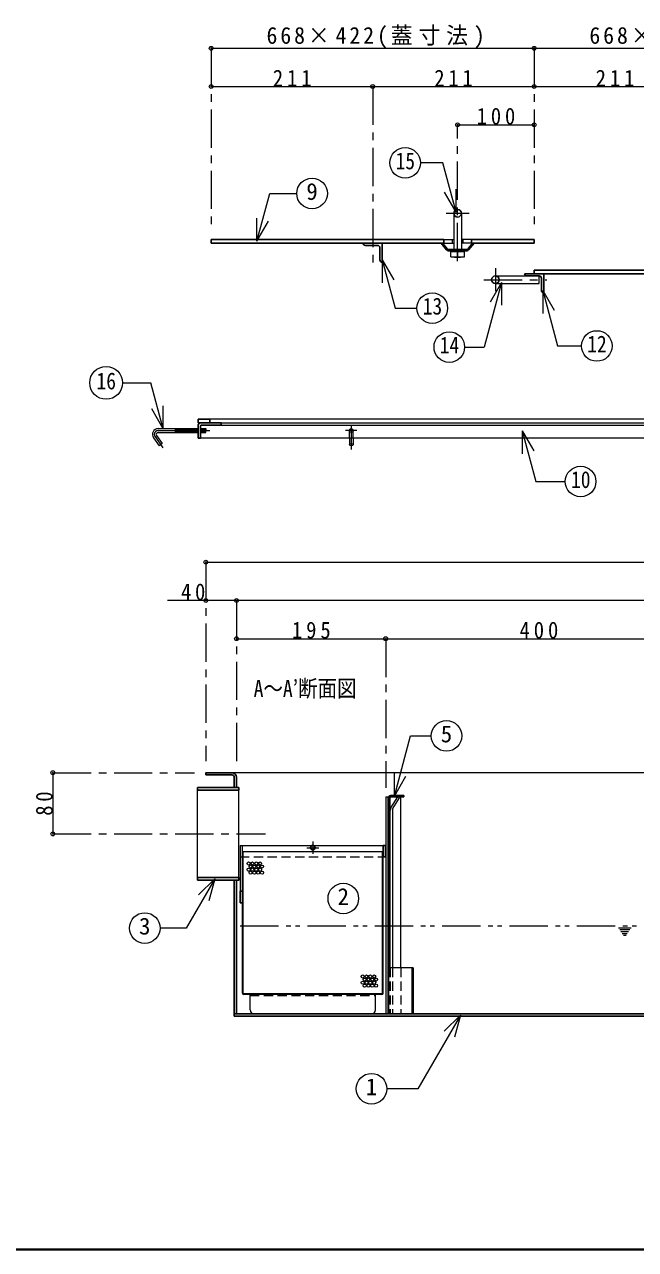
# Model space of a CAD drawing. Units: millimetres at full size, sheet at 1:10. Extents: x -2125 to 1925, y -1405 to 1405.
# Drawn here: x -1210 to -411, y -1405 to 196 of the extents above; entities that cross this region are included whole.
import ezdxf
from ezdxf.enums import TextEntityAlignment as Align

# ---------------------------------------------------------------- set-up
doc = ezdxf.new("R2010")
doc.units = ezdxf.units.MM
doc.header["$LTSCALE"] = 10
doc.header["$PDMODE"] = 32
doc.header["$PDSIZE"] = 5
for name, pattern in [('CHAIN1', [8, 5, -1, 1, -1]), ('DASHED1', [1.8, 1.2, -0.6]), ('DOUBLE_CHAIN1', [8.8, 5, -1, 0.6, -0.6, 0.6, -1])]:
    doc.linetypes.add(name, pattern=pattern)
doc.layers.add('0-A', color=4, linetype='Continuous', lineweight=9)
doc.styles.add('ＭＳ ゴシック', font='')
doc.styles.get('ＭＳ ゴシック').set_extended_font_data('MS Gothic')

msp = doc.modelspace()

# ---------------------------------------------------------------- linework, layer by layer
at = {"layer": '0-A', "linetype": 'CHAIN1'}
for p, q in [((-965.8, 164.52), (-965.8, -75.48)), ((-543.8, 164.52), (-543.8, -75.48)), ((-754.8, 114.52), (-754.8, -119.98)), ((-643.8, -113.48), (-643.8, 64.52)), ((-658.8, -50.98), (-628.8, -50.98)), ((-594.3, -122.98), (-594.3, -152.98)), ((-609.3, -137.98), (-527.3, -137.98)), ((-1035.19, -334.98), (-967.69, -334.98)), ((-775.3, -334.98), (-790.3, -334.98)), ((-782.8, -327.48), (-782.8, -359.91)), ((-1039.29, -342.85), (-1028.98, -357.57)), ((-972.8, -506.98), (-972.8, -766.98)), ((-932.8, -556.98), (-932.8, -766.98)), ((-737.8, -606.98), (-737.8, -801.98)), ((-1172.8, -781.98), (-987.8, -781.98)), ((-1172.8, -861.98), (-894.8, -861.98)), ((-841.05, -879.98), (-825.05, -879.98)), ((-833.05, -871.98), (-833.05, -887.98))]:
    msp.add_line(p, q, dxfattribs=at)
at = {"layer": '0-A'}
for p, q in [((-965.8, 164.52), (-543.8, 164.52)), ((-543.8, 164.52), (-121.8, 164.52)), ((-965.8, 114.52), (-754.8, 114.52)), ((-754.8, 114.52), (-543.8, 114.52)), ((-543.8, 114.52), (-332.8, 114.52)), ((-643.8, 64.52), (-543.8, 64.52)), ((302.2, -319.98), (-967.8, -319.98)), ((-1012.69, -337.48), (-1012.69, -332.48)), ((-1011.82, -332.48), (-1012.23, -337.48)), ((-1010.82, -332.48), (-1011.23, -337.48)), ((-1009.82, -332.48), (-1010.23, -337.48)), ((-1008.81, -332.48), (-1009.22, -337.48)), ((-1007.81, -332.48), (-1008.22, -337.48)), ((-1006.81, -332.48), (-1007.22, -337.48)), ((-1005.8, -332.48), (-1006.21, -337.48)), ((-1004.8, -332.48), (-1005.21, -337.48)), ((-1003.8, -332.48), (-1004.21, -337.48)), ((-1002.79, -332.48), (-1003.2, -337.48)), ((-1001.79, -332.48), (-1002.2, -337.48)), ((-1000.79, -332.48), (-1001.2, -337.48)), ((-999.78, -332.48), (-1000.19, -337.48)), ((-998.78, -332.48), (-999.19, -337.48)), ((-997.78, -332.48), (-998.19, -337.48)), ((-996.77, -332.48), (-997.18, -337.48)), ((-995.77, -332.48), (-996.18, -337.48)), ((-994.77, -332.48), (-995.18, -337.48)), ((-993.76, -332.48), (-994.17, -337.48)), ((-992.76, -332.48), (-993.17, -337.48)), ((-991.76, -332.48), (-992.17, -337.48)), ((-990.75, -332.48), (-991.16, -337.48)), ((-989.75, -332.48), (-990.16, -337.48)), ((-988.75, -332.48), (-989.16, -337.48)), ((-987.74, -332.48), (-988.15, -337.48)), ((-986.74, -332.48), (-987.15, -337.48)), ((-985.74, -332.48), (-986.15, -337.48)), ((-984.73, -332.48), (-985.14, -337.48)), ((-983.73, -332.48), (-984.14, -337.48)), ((-982.8, -333.31), (-983.14, -337.48)), ((-979.72, -332.48), (-979.8, -333.44)), ((-978.71, -332.48), (-979.12, -337.48)), ((-977.71, -332.48), (-978.12, -337.48)), ((-976.71, -332.48), (-977.12, -337.48)), ((-975.7, -332.48), (-976.11, -337.48)), ((-974.7, -332.48), (-975.11, -337.48)), ((-973.7, -332.48), (-974.11, -337.48)), ((-972.69, -332.48), (-973.1, -337.48)), ((127.2, -344.98), (-979.8, -344.98)), ((-785.3, -344.98), (-785.3, -353.48)), ((-780.3, -344.98), (-780.3, -353.48)), ((-972.8, -506.98), (307.2, -506.98)), ((-932.8, -556.98), (-1022.8, -556.98)), ((267.2, -556.98), (-932.8, -556.98)), ((-932.8, -606.98), (-737.8, -606.98)), ((-737.8, -606.98), (-337.8, -606.98)), ((-1172.8, -781.98), (-1172.8, -861.98)), ((273.2, -781.98), (-938.8, -781.98)), ((-734.8, -813.48), (-733.64, -813.48)), ((-717.8, -1036.98), (-717.8, -813.48)), ((-925.05, -876.98), (-741.05, -876.98)), ((-924.05, -884.98), (-742.05, -884.98))]:
    msp.add_line(p, q, dxfattribs=at)
at = {"layer": '0-A', "color": 7, "lineweight": 18}
for p, q in [((-906, -87.41), (-889.33, -25.2)), ((-889.33, -25.2), (-854, -25.2)), ((-645.88, -49.49), (-660.88, -23.5)), ((-645.88, -49.49), (-645.88, -19.49)), ((-906, -87.41), (-906, -57.41)), ((-906, -87.41), (-891, -61.43)), ((-648.8, -50.98), (-648.8, -98.48)), ((-638.8, -50.98), (-638.8, -98.48)), ((-661.8, -85.48), (-648.8, -85.48)), ((-661.8, -89.98), (-648.8, -89.98)), ((-650.8, -85.48), (-650.8, -89.98)), ((-625.8, -85.48), (-638.8, -85.48)), ((-625.8, -89.98), (-638.8, -89.98)), ((-636.8, -85.48), (-636.8, -89.98)), ((-742.33, -111.84), (-742.33, -141.84)), ((-742.33, -111.84), (-725.41, -175)), ((-742.33, -111.84), (-727.33, -137.82)), ((-652.8, -100.98), (-634.8, -100.98)), ((-652.8, -107.98), (-652.8, -100.98)), ((-652.8, -107.98), (-634.8, -107.98)), ((-652.8, -107.98), (-647.8, -108.48)), ((-648.8, -99.98), (-648.8, -100.58)), ((-647.8, -100.48), (-639.8, -100.48)), ((-647.8, -108.48), (-643.8, -107.98)), ((-639.8, -100.48), (-643.8, -100.98)), ((-643.8, -100.98), (-643.8, -107.98)), ((-643.8, -107.98), (-639.8, -108.48)), ((-634.8, -100.98), (-639.8, -100.48)), ((-638.8, -99.98), (-638.8, -100.58)), ((-634.8, -107.98), (-634.8, -100.98)), ((-586.4, -141.31), (-609.06, -225.87)), ((-586.4, -141.31), (-601.4, -167.29)), ((-594.3, -132.98), (-553.3, -132.98)), ((-586.4, -141.31), (-586.4, -171.31)), ((-532.54, -151.84), (-532.54, -181.84)), ((-532.54, -151.84), (-513.08, -224.46)), ((-532.54, -151.84), (-517.54, -177.82)), ((-725.41, -175), (-696.89, -175)), ((-634.61, -225.87), (-609.06, -225.87)), ((-513.08, -224.46), (-481.87, -224.46)), ((-1081.8, -272.7), (-1044.62, -272.7)), ((-1028.55, -332.67), (-1044.62, -272.7)), ((-1028.55, -332.67), (-1028.55, -302.67)), ((-1028.55, -332.67), (-1043.55, -306.69)), ((-1035.19, -332.48), (-982.8, -332.48)), ((-979.8, -332.48), (-972.69, -332.48)), ((-972.69, -337.48), (-972.69, -332.48)), ((-952.8, -324.98), (287.2, -324.98)), ((-952.8, -327.98), (287.2, -327.98)), ((-559.29, -335.5), (-544.29, -361.48)), ((-559.29, -335.5), (-559.29, -365.5)), ((-559.29, -335.5), (-541.58, -401.59)), ((-1041.33, -344.28), (-1033.89, -354.91)), ((-1037.24, -341.42), (-1029.8, -352.04)), ((-1035.19, -337.48), (-982.8, -337.48)), ((-1029.8, -352.04), (-1033.89, -354.91)), ((-979.8, -337.48), (-972.69, -337.48)), ((-541.58, -401.59), (-502.99, -401.59)), ((-726.27, -812.57), (-705.21, -733.96)), ((-705.21, -733.96), (-678.31, -733.96)), ((-726.27, -812.57), (-726.27, -782.57)), ((-726.27, -812.57), (-711.27, -786.59)), ((-983.8, -919.13), (-983.8, -804.83)), ((-929.8, -919.13), (-929.8, -804.83)), ((-737.8, -813.48), (-734.8, -813.48)), ((-737.8, -813.48), (-737.8, -1096.98)), ((-734.8, -813.48), (-734.8, -1096.98)), ((-730.88, -828.02), (-721.8, -813.49)), ((-731.8, -1036.98), (-731.8, -831.2)), ((-728.8, -830.34), (-728.8, -1036.98)), ((-928.05, -876.98), (-928.05, -936.98)), ((-928.05, -876.98), (-925.05, -876.98)), ((-925.05, -936.98), (-925.05, -876.98)), ((-925.05, -884.98), (-924.05, -884.98)), ((-924.05, -1069.98), (-924.05, -884.98)), ((-742.05, -884.98), (-741.05, -884.98)), ((-742.05, -1069.98), (-742.05, -884.98)), ((-741.05, -1069.98), (-741.05, -891.98)), ((-961.21, -920.55), (-998.45, -985.05)), ((-961.21, -920.55), (-982.42, -941.77)), ((-961.21, -920.55), (-968.97, -949.53)), ((-925.05, -1069.98), (-925.05, -951.98)), ((-998.45, -985.05), (-1032.67, -985.05)), ((-734.05, -1036.98), (-734.05, -1096.98)), ((-703.3, -1036.98), (-732.55, -1036.98)), ((-743.05, -1070.98), (-923.05, -1070.98)), ((-743.05, -1071.98), (-923.05, -1071.98)), ((-915.05, -1091.98), (-915.05, -1071.98)), ((-751.05, -1091.98), (-751.05, -1071.98)), ((-640.05, -1098.65), (-695.65, -1194.95)), ((-640.05, -1098.65), (-661.26, -1119.86)), ((-640.05, -1098.65), (-647.82, -1127.63)), ((-695.65, -1194.95), (-736.3, -1194.95))]:
    msp.add_line(p, q, dxfattribs=at)
at = {"layer": '0-A', "color": 5, "lineweight": 25}
for p, q in [((-965.8, -85.48), (-965.8, -89.98)), ((-965.8, -85.48), (-661.8, -85.48)), ((-965.8, -89.98), (-661.8, -89.98)), ((-764.3, -92.98), (-748.3, -92.98)), ((-745.3, -111.98), (-745.3, -95.98)), ((-742.3, -89.98), (-742.3, -114.98)), ((-658.2, -98.86), (-665.3, -89.98)), ((-657.03, -97.92), (-663.38, -89.98)), ((-661.8, -85.48), (-661.8, -89.98)), ((-630.57, -97.92), (-624.22, -89.98)), ((-629.4, -98.86), (-622.3, -89.98)), ((-625.8, -85.48), (-543.8, -85.48)), ((-543.8, -85.48), (-543.8, -89.98)), ((-631.74, -98.48), (-655.85, -98.48)), ((-655.85, -99.98), (-631.74, -99.98)), ((-543.8, -125.48), (-121.8, -125.48)), ((-543.8, -125.48), (-543.8, -129.98)), ((-556.3, -129.98), (-121.8, -129.98)), ((-553.3, -132.98), (-537.3, -132.98)), ((-534.3, -151.98), (-534.3, -135.98)), ((-531.3, -129.98), (-531.3, -154.98)), ((-982.8, -319.98), (-982.8, -324.98)), ((-967.8, -319.98), (-982.8, -319.98)), ((-967.8, -319.98), (-967.8, -324.98)), ((-982.8, -324.98), (-952.8, -324.98)), ((-982.8, -327.98), (-982.8, -344.98)), ((-979.8, -328.98), (-979.8, -344.98)), ((-978.8, -327.98), (-952.8, -327.98)), ((-952.8, -324.98), (-952.8, -327.98)), ((-979.8, -344.98), (-982.8, -344.98)), ((-938.8, -784.98), (-972.8, -784.98)), ((-935.8, -787.98), (-935.8, -801.48)), ((-932.8, -801.48), (-932.8, -787.98)), ((-983.8, -804.83), (-983.8, -801.48)), ((-983.8, -801.48), (-929.8, -801.48)), ((-983.8, -804.83), (-929.8, -804.83)), ((-929.8, -804.83), (-929.8, -801.48)), ((-734.05, -814.98), (-734.05, -1036.98)), ((-732.55, -814.98), (-732.55, -1036.98)), ((-714.05, -811.98), (-731.05, -811.98)), ((-731.05, -813.48), (-714.05, -813.48)), ((-714.05, -811.98), (-714.05, -813.48)), ((-741.05, -876.98), (-741.05, -891.98)), ((-741.05, -891.98), (-738.05, -891.98)), ((-983.8, -922.48), (-983.8, -919.13)), ((-983.8, -919.13), (-929.8, -919.13)), ((-935.8, -922.48), (-935.8, -1099.98)), ((-932.8, -1096.98), (-932.8, -922.48)), ((-928.05, -936.98), (-928.05, -951.98)), ((-928.05, -936.98), (-925.05, -936.98)), ((-925.05, -951.98), (-925.05, -936.98)), ((-928.05, -951.98), (-925.05, -951.98)), ((-732.55, -1036.98), (-734.05, -1036.98)), ((-701.8, -1036.98), (-701.8, -1096.98)), ((-935.8, -1096.98), (270.2, -1096.98)), ((-935.8, -1099.98), (270.2, -1099.98))]:
    msp.add_line(p, q, dxfattribs=at)
at = {"layer": '0-A', "linetype": 'DASHED1'}
for p, q in [((-785.3, -344.98), (-785.3, -334.98)), ((-780.3, -344.98), (-780.3, -334.98)), ((-928.05, -891.98), (-741.05, -891.98)), ((-731.8, -1036.98), (-731.8, -1096.98)), ((-728.8, -1036.98), (-728.8, -1096.98)), ((-717.8, -1036.98), (-717.8, -1096.98)), ((-915.05, -1072.98), (-751.05, -1072.98))]:
    msp.add_line(p, q, dxfattribs=at)
at = {"layer": '0-A', "linetype": 'DOUBLE_CHAIN1'}
for p, q in [((-927.8, -981.98), (62.7, -981.98)), ((-433.63, -984.48), (-416.96, -984.48)), ((-431.96, -986.98), (-418.63, -986.98)), ((-430.3, -989.48), (-420.3, -989.48)), ((-428.63, -991.98), (-421.96, -991.98)), ((-426.96, -994.48), (-423.63, -994.48))]:
    msp.add_line(p, q, dxfattribs=at)
at = {"layer": '0-A', "color": 7, "linetype": 'DASHED1', "lineweight": 18}
msp.add_line((-732.55, -1036.98), (-732.55, -1096.98), dxfattribs=at)
at = {"layer": '0-A', "color": 1, "lineweight": 40}
msp.add_line((1925.2, -1404.98), (-2124.8, -1404.98), dxfattribs=at)
at = {"layer": '0-A', "color": 7, "lineweight": 18}
for points in [[(-645.88, -49.49), (-663.11, 14.81), (-692.35, 14.81)], [(-643.8, -100.98), (-647.8, -100.48), (-652.8, -100.98)], [(-647.8, -108.48), (-639.8, -108.48), (-634.8, -107.98)], [(-594.3, -142.98), (-537.3, -142.98), (-537.3, -132.98)], [(-728.34, -828.75), (-719.65, -814.84), (-721.8, -813.49)]]:
    msp.add_lwpolyline(points, dxfattribs=at)
at = {"layer": '0-A', "color": 5, "lineweight": 25}
for points in [[(-625.8, -85.48), (-625.8, -89.98), (-543.8, -89.98)], [(-938.8, -781.98), (-972.8, -781.98), (-972.8, -784.98)], [(-741.05, -876.98), (-738.05, -876.98), (-738.05, -891.98)], [(-983.8, -922.48), (-929.8, -922.48), (-929.8, -919.13)], [(-701.8, -1036.98), (-703.3, -1036.98), (-703.3, -1096.98)]]:
    msp.add_lwpolyline(points, dxfattribs=at)
at = {"layer": '0-A', "color": 7, "lineweight": 18}
for centre, radius in [((-712.35, 14.81), 20), ((-834, -25.2), 20), ((-676.89, -175), 20), ((-654.61, -225.87), 20), ((-461.87, -224.46), 20), ((-1103.23, -272.7), 21.43), ((-482.99, -401.59), 20), ((-658.31, -733.96), 20), ((-793.18, -946.41), 20), ((-1052.67, -985.05), 20), ((-756.3, -1194.95), 20)]:
    msp.add_circle(centre, radius, dxfattribs=at)
at = {"layer": '0-A', "color": 5, "lineweight": 25}
for centre, radius in [((-643.8, -50.98), 5), ((-594.3, -137.98), 5), ((-833.05, -879.98), 3)]:
    msp.add_circle(centre, radius, dxfattribs=at)
at = {"layer": '0-A'}
for centre, radius in [((-782.8, -334.98), 2.5), ((-916.91, -900.61), 2), ((-916.91, -908.61), 2), ((-914.41, -904.61), 2), ((-914.41, -912.61), 2), ((-911.91, -900.61), 2), ((-911.91, -908.61), 2), ((-909.41, -904.61), 2), ((-909.41, -912.61), 2), ((-906.91, -900.61), 2), ((-906.91, -908.61), 2), ((-904.41, -904.61), 2), ((-904.41, -912.61), 2), ((-901.91, -900.61), 2), ((-901.91, -908.61), 2), ((-899.41, -904.61), 2), ((-899.41, -912.61), 2), ((-767.79, -1048.28), 2), ((-767.79, -1056.28), 2), ((-765.29, -1052.28), 2), ((-762.79, -1048.28), 2), ((-762.79, -1056.28), 2), ((-760.29, -1052.28), 2), ((-757.79, -1048.28), 2), ((-757.79, -1056.28), 2), ((-755.29, -1052.28), 2), ((-752.79, -1048.28), 2), ((-752.79, -1056.28), 2), ((-750.29, -1052.28), 2), ((-765.29, -1060.28), 2), ((-760.29, -1060.28), 2), ((-755.29, -1060.28), 2), ((-750.29, -1060.28), 2)]:
    msp.add_circle(centre, radius, dxfattribs=at)
at = {"layer": '0-A', "color": 5, "lineweight": 25}
for centre, radius, start, end in [((-764.3, -89.98), 3, 180, 270), ((-748.3, -95.98), 3, 0, 90), ((-742.3, -111.98), 3, 180, 270), ((-655.85, -96.98), 3, 218.65981, 270), ((-655.85, -96.98), 1.5, 218.65981, 270), ((-631.74, -96.98), 1.5, 270, 321.34019), ((-631.74, -96.98), 3, 270, 321.34019), ((-553.3, -129.98), 3, 180, 270), ((-537.3, -135.98), 3, 0, 90), ((-531.3, -151.98), 3, 180, 270), ((-979.8, -327.98), 3, 90, 180), ((-978.8, -328.98), 1, 90, 180), ((-938.8, -787.98), 6, 0, 90), ((-938.8, -787.98), 3, 0, 90), ((-731.05, -814.98), 3, 90, 180), ((-731.05, -814.98), 1.5, 90, 180)]:
    msp.add_arc(centre, radius, start, end, dxfattribs=at)
at = {"layer": '0-A', "color": 7, "lineweight": 18}
for centre, radius, start, end in [((-1035.19, -339.98), 7.5, 90, 215), ((-1035.19, -339.98), 2.5, 90, 215), ((-725.8, -831.2), 6, 148, 180), ((-725.8, -830.34), 3, 148, 180), ((-923.05, -1069.98), 2, 180, 270), ((-923.05, -1069.98), 1, 180, 270), ((-743.05, -1069.98), 1, 270, 0), ((-743.05, -1069.98), 2, 270, 0), ((-910.05, -1091.98), 5, 180, 270), ((-756.05, -1091.98), 5, 270, 0)]:
    msp.add_arc(centre, radius, start, end, dxfattribs=at)
at = {"layer": '0-A', "linetype": 'CHAIN1'}
msp.add_arc((-1035.19, -339.98), 5, 90, 215, dxfattribs=at)
at = {"layer": '0-A'}
msp.add_ellipse((-782.8, -353.47), major_axis=(2.5, 0), ratio=0.57, dxfattribs=at)
for p in [(-965.8, 164.52), (-543.8, 164.52), (-965.8, 114.52), (-754.8, 114.52), (-543.8, 114.52), (-643.8, 64.52), (-543.8, 64.52), (-972.8, -506.98), (-972.8, -556.98), (-932.8, -556.98), (-932.8, -606.98), (-737.8, -606.98), (-1172.8, -781.98), (-1172.8, -861.98)]:
    msp.add_point(p, dxfattribs=at)

# ---------------------------------------------------------------- texts
at = {"layer": '0-A', "color": 7, "style": 'ＭＳ ゴシック', "width": 0.85}
for s, p in [('15', (-724.85, -0.19)), ('13', (-689.39, -190)), ('14', (-667.11, -240.87)), ('12', (-474.37, -239.46)), ('16', (-1115.73, -287.7)), ('10', (-495.49, -416.59)), ('A～A’断面図', (-910.3, -689.48))]:
    msp.add_text(s, height=21.99, dxfattribs=at).set_placement(p, align=Align.BOTTOM_LEFT)
at = {"layer": '0-A', "color": 7, "style": 'ＭＳ ゴシック'}
for s, p in [('9', (-841.5, -40.2)), ('5', (-665.81, -748.96)), ('2', (-800.68, -961.41)), ('3', (-1060.17, -1000.05)), ('1', (-763.8, -1209.95))]:
    msp.add_text(s, height=21.99, dxfattribs=at).set_placement(p, align=Align.BOTTOM_LEFT)
at = {"layer": '0-A', "color": 7, "char_height": 21.99, "attachment_point": 7, "style": 'ＭＳ ゴシック'}
for s, insert in [('\\T1.27;\\W0.95;668×422(蓋寸法)', (-893.55, 164.52)), ('\\T1.27;\\W0.95;668×422(蓋寸法)', (-471.55, 164.52)), ('\\T1.38;\\W0.9;211', (-885.3, 114.52)), ('\\T1.37;\\W0.9;211', (-674.3, 114.52)), ('\\T1.38;\\W0.9;211', (-463.3, 114.52)), ('\\T1.37;\\W0.9;100', (-618.8, 64.52)), ('\\T1.36;\\W0.9;40', (-1005.3, -556.98)), ('\\T1.38;\\W0.9;195', (-860.3, -606.98)), ('\\T1.38;\\W0.9;400', (-562.8, -606.98))]:
    msp.add_mtext(s, dxfattribs=dict(at, insert=insert))
at = {"layer": '0-A', "color": 7, "insert": (-1172.8, -838.23), "char_height": 21.99, "attachment_point": 7, "rotation": 90, "style": 'ＭＳ ゴシック'}
msp.add_mtext('\\T1.36;\\W0.9;80', dxfattribs=at)

doc.saveas('drawing.dxf')
